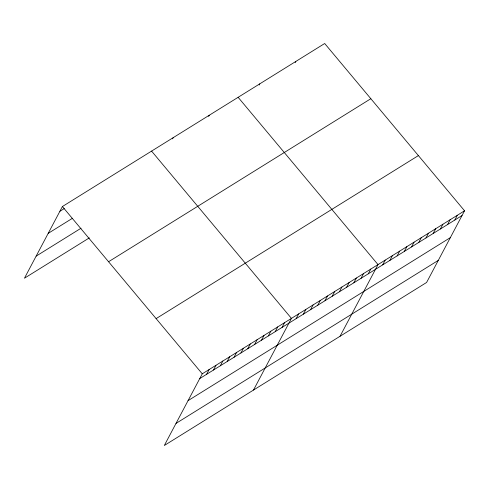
<?xml version="1.0" encoding="UTF-8"?>
<svg xmlns="http://www.w3.org/2000/svg" width="489" height="489" viewBox="0 0 489 489"><rect width="100%" height="100%" fill="white"/><g stroke="black" fill="none" stroke-linecap="round" stroke-linejoin="round"><path stroke-width="0.73" d="M464.55 210.79L202.263 373.816L164.316 445.491L426.597 282.471L464.55 210.79L324.684 43.509L62.403 206.529L24.45 278.21L89.304 237.898M172.586 138.845L173.216 137.653M208.65 116.425L209.28 115.239M259.139 85.043L259.769 83.857M295.203 62.629L295.833 61.443M206.609 374.305L209.127 369.55M213.467 370.039L215.985 365.289M220.325 365.778L222.843 361.023M227.189 361.512L229.702 356.762M234.048 357.251L236.566 352.496M240.906 352.985L243.424 348.235M247.764 348.724L250.282 343.969M254.628 344.458L257.141 339.702M261.487 340.197L264.005 335.442M268.345 335.931L270.863 331.175M275.203 331.67L277.721 326.915M282.067 327.404L284.58 322.648M253.491 390.063L291.444 318.388L151.578 151.101M296.138 318.657L298.657 313.901M303.351 314.176L305.869 309.421M310.564 309.69L313.082 304.94M317.777 305.209L320.295 300.454M324.989 300.723L327.508 295.973M332.202 296.242L334.721 291.487M339.415 291.756L341.933 287.006M346.628 287.275L349.146 282.52M353.84 282.795L356.359 278.039M361.053 278.308L363.571 273.553M368.266 273.828L370.784 269.072M340.044 336.267L377.997 264.592L238.131 97.305M382.691 264.861L385.21 260.105M389.904 260.374L392.422 255.625M397.117 255.894L399.635 251.138M404.33 251.407L406.848 246.658M411.542 246.927L414.061 242.171M418.755 242.446L421.274 237.691M425.968 237.96L428.486 233.21M433.181 233.479L435.699 228.724M440.393 228.993L442.912 224.243M447.606 224.512L450.124 219.757M454.819 220.026L457.337 215.276M59.884 211.285L64.248 208.571M48.191 233.369L72.513 218.253M36.143 256.126L81.046 228.216M108.558 261.737L370.839 98.711M156.107 318.614L418.395 155.588M199.75 378.565L462.032 215.545M188.057 400.65L450.338 237.63M176.009 423.407L438.291 260.386M62.403 206.529L202.263 373.816"/></g></svg>
